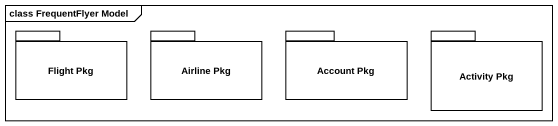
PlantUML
@startuml
mainframe class FrequentFlyer Model
package "Flight Pkg" as Flight_Pkg {
}
package "Airline Pkg" as Airline_Pkg {
}
package "Account Pkg" as Account_Pkg {
}
package "Activity Pkg" as Activity_Pkg {
}
@enduml
